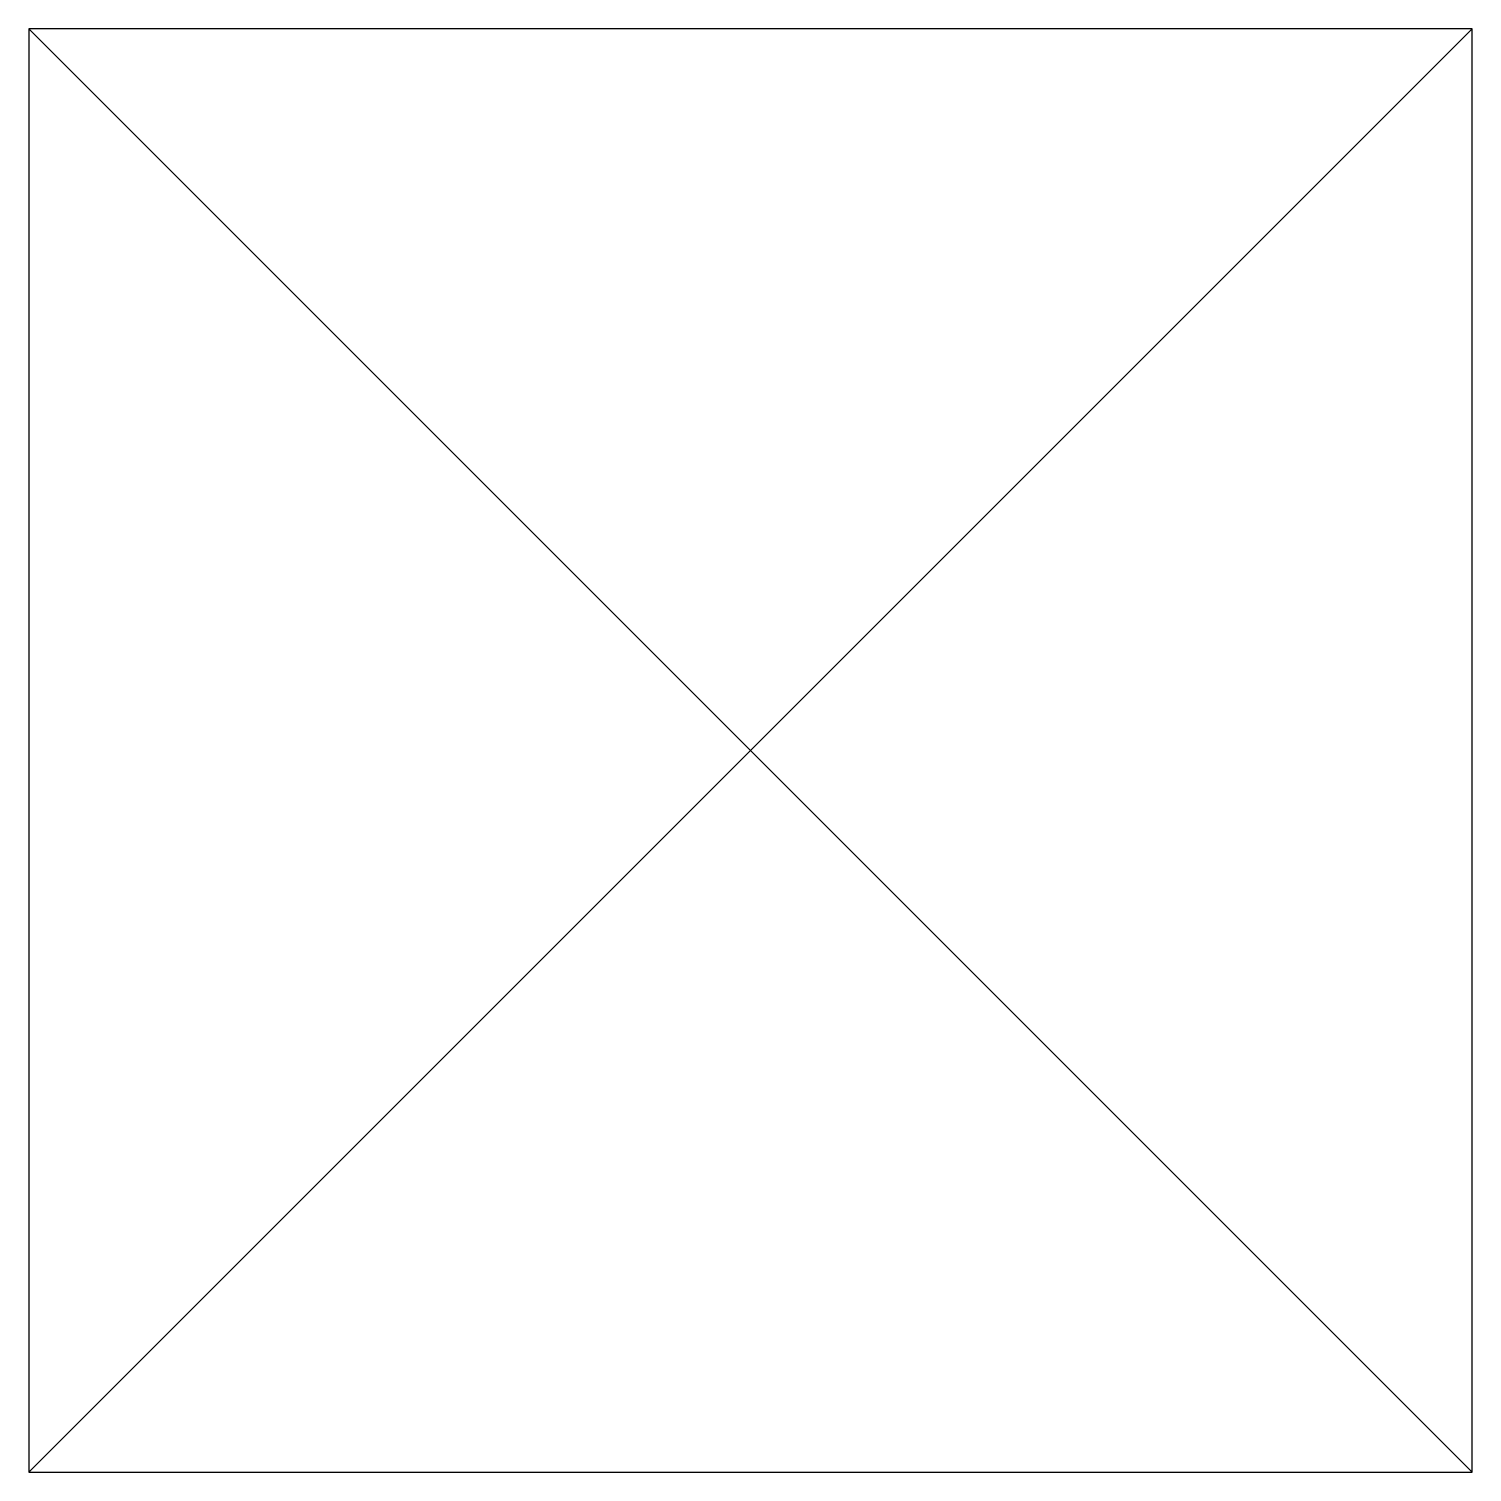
# Model space of a CAD drawing. Header units: metres. Extents: x 0 to 0.7, y 0 to 0.7.
import ezdxf

# ---------------------------------------------------------------- set-up
doc = ezdxf.new("R2010")
doc.units = ezdxf.units.M

msp = doc.modelspace()

# ---------------------------------------------------------------- linework, layer by layer
for p, q in [((0, 0), (0.7, 0.7)), ((0, 0.7), (0.7, 0))]:
    msp.add_line(p, q)
msp.add_lwpolyline([(0, 0), (0.7, 0), (0.7, 0.7), (0, 0.7)], close=True)

doc.saveas('drawing.dxf')
